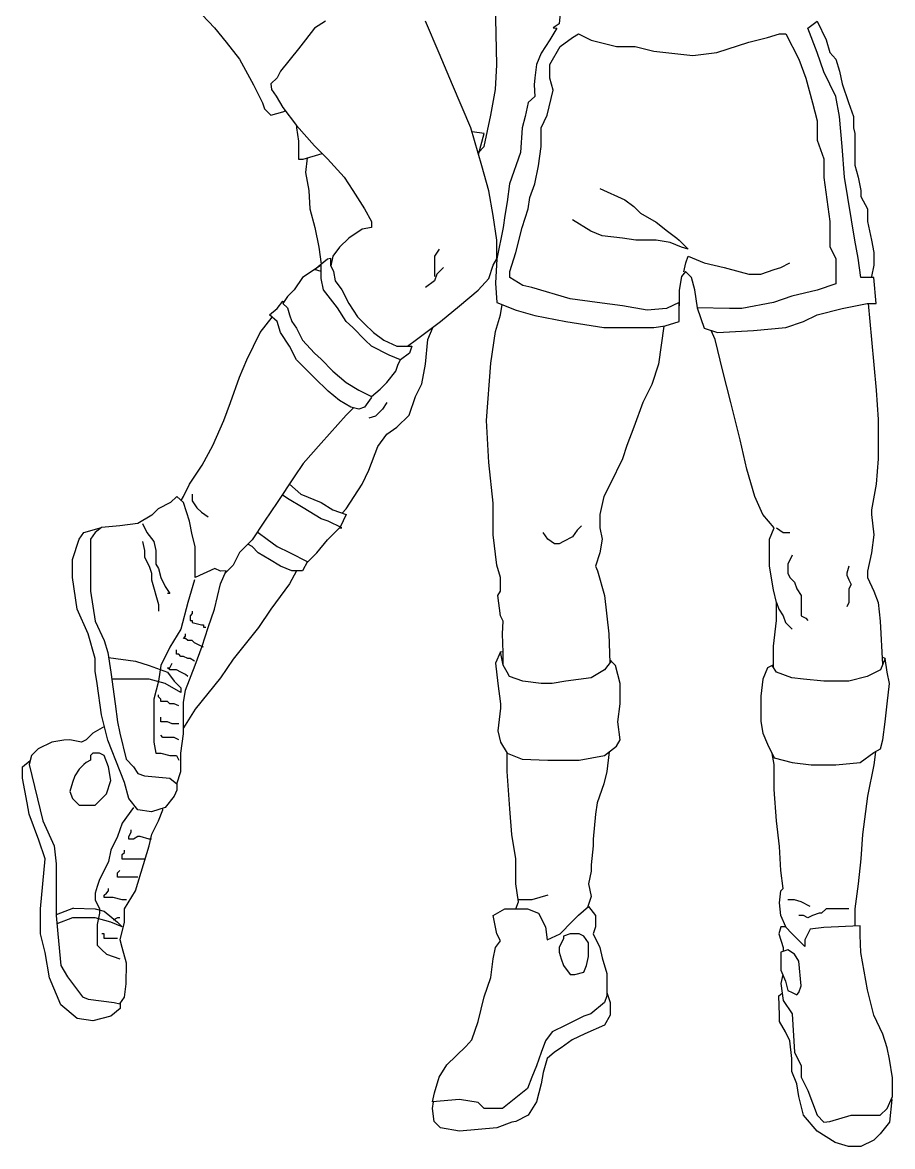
# Model space of a CAD drawing. Header units: millimetres. Extents: x -444 to 440, y -16 to 2665.
# Drawn here: x -444 to 440, y -16 to 1127 of the extents above; entities that cross this region are included whole.
import ezdxf

# ---------------------------------------------------------------- set-up
doc = ezdxf.new("R2010")
doc.units = ezdxf.units.MM
doc.layers.add('ceco.net 269', color=7, linetype='Continuous')

msp = doc.modelspace()

# ---------------------------------------------------------------- linework, layer by layer
at = {"layer": 'ceco.net 269'}
for p, q in [((38.1, 1083.6), (36.6, 1146.2)), ((103.4, 1146.2), (101.2, 1125.5)), ((-261.4, 1134.4), (-248.8, 1121.3)), ((-248.8, 1121.3), (-237, 1106.8)), ((-147.3, 1121), (-156.5, 1109.1)), ((-135.9, 1127.9), (-147.3, 1121)), ((-20.6, 1095.4), (-34.4, 1127.9)), ((98.8, 1121), (92, 1109.1)), ((101.2, 1125.5), (95.4, 1121.3)), ((95.4, 1121.3), (98.8, 1121)), ((354.1, 1121), (363.4, 1127.9)), ((363.4, 1096.2), (354.1, 1121)), ((363.4, 1127.9), (372.5, 1109.1)), ((-156.5, 1109.1), (-163.4, 1100)), ((92, 1109.1), (82.9, 1095.4)), ((102.3, 1102.2), (114.9, 1111.5)), ((114.9, 1111.5), (121, 1115.3)), ((121, 1115.3), (134, 1108.8)), ((134, 1108.8), (159.5, 1102.2)), ((294.2, 1106.8), (313, 1111.5)), ((313, 1111.5), (325.1, 1115.3)), ((325.1, 1115.3), (331.7, 1115.3)), ((331.7, 1115.3), (344.7, 1089.6)), ((372.5, 1109.1), (376.3, 1096.2)), ((-237, 1106.8), (-223.3, 1089.6)), ((-163.4, 1100), (-181.7, 1077.1)), ((92, 1083.9), (102.3, 1102.2)), ((159.5, 1102.2), (178.6, 1102.2)), ((178.6, 1102.2), (197.6, 1097.7)), ((197.6, 1097.7), (237, 1093.1)), ((261.4, 1096.2), (294.2, 1106.8)), ((-223.3, 1089.6), (-209.1, 1063.3)), ((-6.9, 1063.3), (-20.6, 1095.4)), ((82.9, 1095.4), (78.2, 1083.9)), ((237, 1093.1), (261.4, 1096.2)), ((344.7, 1089.6), (351.9, 1070.2)), ((370.2, 1076.7), (363.4, 1096.2)), ((376.3, 1096.2), (382.5, 1089.6)), ((382.5, 1089.6), (386.3, 1077.1)), ((-181.7, 1077.1), (-185.2, 1070.6)), ((36.6, 1058.7), (38.1, 1083.6)), ((78.2, 1083.9), (76.7, 1070.6)), ((92, 1070.2), (92, 1083.9)), ((382.5, 1051.5), (370.2, 1076.7)), ((386.3, 1077.1), (388.9, 1064.5)), ((-209.1, 1063.3), (-200, 1045)), ((-185.2, 1070.6), (-191.6, 1064.5)), ((-191.6, 1064.5), (-190.8, 1058.7)), ((11.5, 1019.8), (-6.9, 1063.3)), ((76.7, 1070.6), (76, 1063.3)), ((76, 1063.3), (76.7, 1051.5)), ((95.4, 1057.9), (92, 1070.2)), ((351.9, 1070.2), (358.7, 1045)), ((388.9, 1064.5), (395.4, 1045.5)), ((-190.8, 1058.7), (-186.3, 1051.9)), ((-186.3, 1051.9), (-179.4, 1040.4)), ((32, 1032.4), (36.6, 1058.7)), ((76.7, 1051.5), (69.8, 1045.5)), ((89.3, 1032.4), (95.4, 1057.9)), ((386.3, 1031.3), (382.5, 1051.5)), ((-200, 1045), (-198.1, 1038.9)), ((-179.4, 1040.4), (-165.6, 1022.1)), ((69.8, 1045.5), (66.8, 1031.3)), ((358.7, 1045), (363.4, 1026.7)), ((395.4, 1045.5), (400.3, 1031.3)), ((-198.1, 1038.9), (-191.6, 1032.4)), ((-191.6, 1032.4), (-179.4, 1035.9)), ((-179.4, 1035.9), (-176.8, 1037)), ((25.2, 1000.7), (32, 1032.4)), ((66.8, 1031.3), (63.7, 1019.8)), ((82.9, 1019.8), (89.3, 1032.4)), ((388.9, 1000.7), (386.3, 1031.3)), ((400.3, 1031.3), (400.3, 1019.8)), ((-165.6, 1022.1), (-147.3, 1001.5)), ((-165.6, 1022.1), (-165.6, 1019.8)), ((-165.6, 1019.8), (-163.4, 1006.1)), ((22.9, 980.9), (11.5, 1019.8)), ((63.7, 1019.8), (62.2, 994.6)), ((82.9, 1000.7), (82.9, 1019.8)), ((363.4, 1026.7), (363.4, 1007.2)), ((400.3, 1019.8), (401.9, 1013.8)), ((-163.4, 1006.1), (-163.4, 987.8)), ((25.2, 1013.8), (12.8, 1015.5)), ((19.5, 992.4), (25.2, 1013.8)), ((363.4, 1007.2), (370.2, 988.1)), ((401.9, 1013.8), (401.9, 1000.7)), ((-147.3, 1001.5), (-134, 988.1)), ((18.9, 994.4), (25.2, 1000.7)), ((62.2, 994.6), (50.8, 962.6)), ((80.5, 980.9), (82.9, 1000.7)), ((391.2, 969.5), (388.9, 1000.7)), ((401.9, 1000.7), (401.9, 981.7)), ((-163.4, 987.8), (-158.7, 987.8)), ((-158.7, 987.8), (-139.4, 993.5)), ((-154.6, 989), (-156.5, 974.1)), ((-134, 988.1), (-117.1, 969.5)), ((370.2, 988.1), (370.2, 969.1)), ((-156.5, 974.1), (-153, 956.1)), ((29.8, 955.7), (22.9, 980.9)), ((76.7, 962.9), (80.5, 980.9)), ((401.9, 981.7), (405, 969.5)), ((-117.1, 969.5), (-108.4, 956.1)), ((50.8, 962.6), (48.5, 944.3)), ((71.4, 948.9), (76.7, 962.9)), ((370.2, 969.1), (376.3, 924.4)), ((401.9, 905.4), (391.2, 969.5)), ((405, 969.5), (408, 956.1)), ((-153, 956.1), (-151.9, 937.4)), ((-108.4, 956.1), (-96.6, 937.4)), ((34.4, 930.6), (29.8, 955.7)), ((69.8, 937.4), (71.4, 948.9)), ((142.8, 958), (168, 946.5)), ((408, 956.1), (408, 950)), ((408, 950), (414.5, 937.4)), ((-151.9, 937.4), (-146.9, 918.3)), ((-96.6, 937.4), (-89.3, 924.4)), ((48.5, 944.3), (46.2, 930.6)), ((63.7, 918.3), (69.8, 937.4)), ((168, 946.5), (177.1, 939.7)), ((177.1, 939.7), (183.9, 932.8)), ((414.5, 937.4), (414.5, 924.4)), ((38.1, 905.4), (34.4, 930.6)), ((46.2, 930.6), (44.6, 918.3)), ((133.6, 914.5), (114.9, 926)), ((183.9, 932.8), (200, 923.7)), ((-146.9, 918.3), (-142.8, 898.4)), ((-98.8, 916.7), (-112.5, 907.6)), ((-89.3, 918.3), (-98.8, 916.7)), ((-89.3, 924.4), (-89.3, 918.3)), ((44.6, 918.3), (38.1, 886.6)), ((57.2, 892.8), (63.7, 918.3)), ((145, 909.9), (133.6, 914.5)), ((200, 923.7), (211.5, 914.5)), ((211.5, 914.5), (221, 907.6)), ((376.3, 924.4), (376.3, 899.2)), ((414.5, 924.4), (418.7, 905.4)), ((-112.5, 907.6), (-121.8, 898.4)), ((38.1, 886.6), (38.1, 905.4)), ((165.6, 907.6), (145, 909.9)), ((179.4, 905.4), (165.6, 907.6)), ((200, 905.4), (179.4, 905.4)), ((214.2, 903), (200, 905.4)), ((225.5, 898.4), (214.2, 903)), ((221, 907.6), (223.3, 905.4)), ((223.3, 905.4), (232.4, 896.2)), ((405, 887.1), (401.9, 905.4)), ((418.7, 905.4), (420.9, 892.8)), ((-142.8, 898.4), (-140.5, 881.2)), ((-121.8, 898.4), (-128.6, 889.3)), ((-20.6, 896.2), (-25.2, 889.3)), ((51.2, 873.7), (57.2, 892.8)), ((232.4, 896.2), (225.5, 898.4)), ((376.3, 899.2), (382.5, 886.6)), ((420.9, 892.8), (420.9, 880.2)), ((-140.4, 880.2), (-159.5, 867.6)), ((-147.3, 875.6), (-134, 886.6)), ((-140.4, 873.2), (-140.4, 880.2)), ((-134, 886.6), (-131, 887.1)), ((-131, 887.1), (-131, 880.2)), ((-131, 880.2), (-127.8, 873.7)), ((-128.6, 889.3), (-130.6, 879.5)), ((-25.2, 889.3), (-25.2, 877.8)), ((29.8, 866.4), (34.4, 880.2)), ((34.4, 880.2), (38.1, 886.6)), ((38.1, 886.6), (36.6, 861.9)), ((227.9, 873.2), (230.1, 882.4)), ((230.1, 882.4), (232.4, 889.3)), ((232.4, 889.3), (248.5, 882.4)), ((248.5, 882.4), (269, 877.8)), ((326.7, 877.8), (335.8, 882.4)), ((382.5, 886.6), (382.5, 861.1)), ((408, 867.6), (405, 887.1)), ((420.9, 880.2), (418.7, 868.7)), ((-140.4, 873.7), (-147.3, 875.6)), ((-140.4, 866.4), (-140.4, 873.2)), ((-127.8, 873.7), (-126.4, 864.1)), ((-25.2, 877.8), (-25.2, 868.7)), ((-22.9, 871), (-25.2, 864.1)), ((-16.1, 877.8), (-22.9, 871)), ((51.2, 867.6), (51.2, 873.7)), ((225.5, 868.7), (223.3, 854.6)), ((229.8, 873.7), (225.5, 868.7)), ((235.9, 867.6), (229.8, 873.7)), ((269, 877.8), (285.1, 873.2)), ((285.1, 873.2), (294.2, 871)), ((294.2, 871), (301.5, 871)), ((301.5, 871), (306.1, 871)), ((306.1, 871), (319.8, 875.6)), ((319.8, 875.6), (326.7, 877.8)), ((418.7, 868.7), (419, 867.6)), ((-159.5, 867.6), (-168, 854.9)), ((-138.2, 854.9), (-140.4, 866.4)), ((-126.4, 864.1), (-119.5, 854.9)), ((-25.2, 864.1), (-34.4, 857.3)), ((19.1, 854.6), (29.8, 866.4)), ((36.6, 861.9), (38.1, 842)), ((64.5, 859.5), (51.2, 867.6)), ((73.6, 857.3), (64.5, 859.5)), ((112.5, 845.8), (73.6, 857.3)), ((239.3, 854.9), (235.9, 867.6)), ((382.5, 861.1), (363.4, 854.6)), ((420.9, 867.6), (408, 867.6)), ((423.3, 841.2), (420.9, 867.6)), ((-174.8, 848.1), (-179.4, 841.2)), ((-168, 854.9), (-174.8, 848.1)), ((-124, 836.7), (-138.2, 854.9)), ((-119.5, 854.9), (-112.5, 841.2)), ((0, 838.9), (19.1, 854.6)), ((140.1, 842), (112.5, 845.8)), ((223.3, 854.6), (223.3, 838.9)), ((241.8, 836.7), (239.3, 854.9)), ((337.7, 848.5), (319.1, 842)), ((363.4, 854.6), (337.7, 848.5)), ((-193.1, 829.7), (-185.2, 835.9)), ((-185.2, 835.9), (-179.4, 843.5)), ((-179.4, 843.5), (-178.1, 843.2)), ((-179.4, 841.2), (-174.8, 836.7)), ((-174.8, 836.7), (-172.6, 829.7)), ((-114.9, 822.9), (-124, 836.7)), ((-112.5, 841.2), (-103.4, 827.5)), ((-19.1, 822.9), (0, 838.9)), ((38.1, 842), (57.7, 834.3)), ((41.6, 829.7), (43.3, 840)), ((57.7, 834.3), (76.7, 829)), ((165.6, 838.9), (140.1, 842)), ((190.8, 834.3), (165.6, 838.9)), ((210.3, 835.9), (190.8, 834.3)), ((223.3, 842), (210.3, 835.9)), ((223.3, 822.9), (223.3, 842)), ((274.4, 835.9), (241.6, 836.7)), ((241.6, 836.7), (248.5, 816)), ((287, 835.9), (274.4, 835.9)), ((319.1, 842), (287, 835.9)), ((363.4, 829.7), (388.9, 835.9)), ((388.9, 835.9), (414.1, 841.2)), ((414.1, 841.2), (423.3, 841.2)), ((415.2, 841.2), (418.7, 804.5)), ((-202.3, 811.5), (-190.3, 827.4)), ((-185.2, 822.9), (-193.1, 829.7)), ((-181.7, 811.5), (-185.2, 822.9)), ((-172.6, 829.7), (-170.2, 822.9)), ((-170.2, 822.9), (-165.6, 816)), ((-108.4, 816.8), (-114.9, 822.9)), ((-103.4, 827.5), (-96.6, 820.6)), ((-43.5, 804.5), (-19.1, 822.9)), ((36.6, 812.6), (41.6, 829.7)), ((76.7, 829), (108, 822.9)), ((108, 822.9), (146.6, 816.8)), ((209.1, 818.4), (223.3, 822.9)), ((331.7, 816.8), (349.6, 822.9)), ((349.6, 822.9), (363.4, 829.7)), ((-216.1, 784), (-202.3, 811.5)), ((-172.6, 797.7), (-181.7, 811.5)), ((-165.6, 816), (-159.5, 803.9)), ((-95.8, 803.9), (-108.4, 816.8)), ((-96.6, 820.6), (-87.4, 811.5)), ((-87.4, 811.5), (-76.7, 803.9)), ((-32, 804.5), (-26.6, 817.3)), ((32, 780.6), (36.6, 812.6)), ((146.6, 816.8), (178.6, 816.8)), ((178.6, 816.8), (197.6, 816.8)), ((197.6, 816.8), (209.1, 818.4)), ((207.6, 818.2), (202.3, 779.4)), ((248.5, 816), (262.2, 811.5)), ((259.9, 804.5), (255.8, 813.6)), ((262.2, 811.5), (298.8, 813.8)), ((298.8, 813.8), (331.7, 816.8)), ((-159.5, 803.9), (-147.3, 790.8)), ((-89.3, 797.7), (-95.8, 803.9)), ((-76.7, 803.9), (-63.7, 797.7)), ((-52.7, 797.7), (-43.5, 804.5)), ((-34.4, 779.4), (-32, 804.5)), ((267.6, 772.2), (259.9, 804.5)), ((418.7, 804.5), (423.3, 753)), ((-165.6, 784), (-172.6, 797.7)), ((-147.3, 790.8), (-140.4, 784.7)), ((-71.4, 788.6), (-89.3, 797.7)), ((-59.9, 784), (-71.4, 788.6)), ((-63.7, 797.7), (-57.7, 797.7)), ((-50.8, 790.8), (-59.9, 784)), ((-57.7, 797.7), (-48.5, 797.7)), ((-48.5, 797.7), (-50.8, 790.8)), ((-223.3, 766.1), (-216.1, 784)), ((-147.3, 765.6), (-165.6, 784)), ((-140.4, 784.7), (-128.6, 772.5)), ((-64.5, 772.5), (-62.2, 779.4)), ((-62.2, 779.4), (-59.9, 784)), ((-38.1, 759.6), (-34.4, 779.4)), ((27.4, 722.1), (32, 780.6)), ((202.3, 779.4), (195.4, 758.8)), ((-232.5, 740.5), (-223.3, 766.1)), ((-133.2, 751.9), (-147.3, 765.6)), ((-128.6, 772.5), (-114.9, 761)), ((-73.6, 761), (-64.5, 772.5)), ((275.9, 740.5), (267.6, 772.2)), ((-114.9, 761), (-102.3, 753)), ((-89.3, 746.5), (-80.5, 754.2)), ((-80.5, 754.2), (-73.6, 761)), ((-44.6, 746.5), (-38.1, 759.6)), ((195.4, 758.8), (186.3, 740.5)), ((-121.8, 742.7), (-133.2, 751.9)), ((-110.3, 735.8), (-121.8, 742.7)), ((-102.3, 753), (-89.3, 746.5)), ((-89.7, 745.1), (-96.6, 735.8)), ((-89.1, 746.7), (-89.7, 745.1)), ((-51.2, 727.5), (-44.6, 746.5)), ((423.3, 753), (425.5, 723.3)), ((-239.3, 722.1), (-232.5, 740.5)), ((-107.7, 735.2), (-114.9, 727.5)), ((-102.3, 733.9), (-110.3, 735.8)), ((-96.6, 735.8), (-102.3, 733.9)), ((-78.2, 733.6), (-85.1, 726.7)), ((-73.6, 740.5), (-78.2, 733.6)), ((186.3, 740.5), (177.1, 715.3)), ((285.1, 702.7), (275.9, 740.5)), ((-250.7, 696.9), (-239.3, 722.1)), ((-114.9, 727.5), (-140.4, 699.2)), ((-85.1, 726.7), (-92, 724.5)), ((-63.7, 715.3), (-51.2, 727.5)), ((29.8, 679.7), (27.4, 722.1)), ((425.5, 723.3), (425.5, 702.7)), ((-82.9, 695.8), (-73.6, 708.4)), ((-73.6, 708.4), (-63.7, 715.3)), ((177.1, 715.3), (170.2, 696.9)), ((-261.4, 676.7), (-250.7, 696.9)), ((-140.4, 699.2), (-158.7, 678.6)), ((170.2, 696.9), (165.6, 683.2)), ((292, 672.9), (285.1, 702.7)), ((425.5, 702.7), (425.5, 683.2)), ((-92, 671.8), (-82.9, 695.8)), ((-274.4, 657.6), (-261.4, 676.7)), ((-158.7, 678.6), (-168, 664.9)), ((34.4, 638.2), (29.8, 679.7)), ((165.6, 683.2), (153, 657.6)), ((425.5, 683.2), (423.3, 657.6)), ((-168, 664.9), (-185.2, 638.9)), ((-98.8, 657.6), (-92, 671.8)), ((300, 645), (292, 672.9)), ((-280.5, 645), (-274.4, 657.6)), ((-172.7, 657.8), (-172.6, 657.6)), ((-172.6, 657.6), (-161.1, 647.4)), ((-114.9, 632.4), (-98.8, 657.6)), ((153, 657.6), (146.6, 645)), ((423.3, 657.6), (418.7, 631.3)), ((-287, 645), (-293.5, 638.9)), ((-280.5, 638.9), (-287, 645)), ((-282.6, 640.9), (-280.5, 645)), ((-271.4, 647.4), (-271.4, 640.5)), ((-271.4, 640.5), (-266.8, 633.5)), ((-174.8, 642.8), (-180.1, 646.6)), ((-158.7, 633.5), (-174.8, 642.8)), ((-161.1, 647.4), (-140.4, 638.9)), ((146.6, 645), (142.8, 626.7)), ((308.4, 626.7), (300, 645)), ((-306.1, 632.4), (-312.5, 626)), ((-293.5, 638.9), (-306.1, 632.4)), ((-274.4, 619.8), (-280.5, 638.9)), ((-266.8, 633.5), (-262.2, 629)), ((-262.2, 629), (-255.3, 624.4)), ((-185.2, 638.9), (-198.1, 619.8)), ((-140.4, 622.2), (-158.7, 633.5)), ((-140.4, 638.9), (-128.6, 631.3)), ((-128.6, 631.3), (-121.8, 629)), ((-121.8, 629), (-114.9, 626.7)), ((-119.3, 628.2), (-114.9, 632.4)), ((34.4, 606.1), (34.4, 638.2)), ((418.7, 631.3), (418.7, 626.7)), ((-326.7, 617.6), (-345, 615.3)), ((-312.5, 626), (-326.7, 617.6)), ((-322.1, 617.6), (-317.6, 608.5)), ((-271.4, 606.1), (-274.4, 619.8)), ((-198.1, 619.8), (-210.7, 600.8)), ((-133.2, 619.8), (-140.4, 622.2)), ((-119.5, 613), (-133.2, 619.8)), ((-114.9, 626.7), (-121.1, 613.8)), ((142.8, 626.7), (142.8, 613)), ((319.8, 613), (308.4, 626.7)), ((418.7, 626.7), (420.9, 606.1)), ((-386.3, 601.5), (-381.7, 608.5)), ((-381.7, 608.5), (-363.7, 613.4)), ((-370.2, 608.5), (-374.8, 601.5)), ((-363.7, 613.4), (-370.2, 608.5)), ((-345, 615.3), (-363.7, 613.4)), ((-317.6, 608.5), (-310.6, 599.2)), ((-268.4, 594.3), (-271.4, 606.1)), ((-205.2, 609), (-204.6, 608.5)), ((-204.6, 608.5), (-195.4, 601.5)), ((-134, 600.8), (-121.8, 613)), ((-121.8, 613), (-119.5, 613)), ((38.1, 575.2), (34.4, 606.1)), ((89.7, 601.5), (85.1, 608.5)), ((119.5, 610.7), (114.9, 603.9)), ((124, 615.3), (119.5, 610.7)), ((142.8, 613), (145, 601.5)), ((315.2, 601.5), (319.8, 613)), ((322.1, 613), (329, 608.5)), ((329, 608.5), (333.6, 608.5)), ((333.6, 608.5), (335.8, 608.5)), ((420.9, 606.1), (418.7, 587.8)), ((-393.1, 580.9), (-386.3, 601.5)), ((-374.8, 601.5), (-374.8, 548.9)), ((-322.1, 599.2), (-319.8, 590)), ((-310.6, 599.2), (-308.4, 590)), ((-268.4, 575.2), (-268.4, 594.3)), ((-210.7, 600.8), (-223.3, 588.1)), ((-210.7, 594.3), (-215, 596.5)), ((-204.6, 587.8), (-210.7, 594.3)), ((-195.4, 601.5), (-185.2, 594.3)), ((-185.2, 594.3), (-172.6, 588.1)), ((-145, 587.8), (-134, 600.8)), ((96.6, 597), (89.7, 601.5)), ((101.2, 597), (96.6, 597)), ((105.7, 599.2), (101.2, 597)), ((114.9, 603.9), (105.7, 599.2)), ((145, 601.5), (142.8, 587.8)), ((315.2, 574.1), (315.2, 601.5)), ((-319.8, 590), (-319.8, 583.2)), ((-319.8, 583.2), (-315.2, 574.1)), ((-308.4, 590), (-308.4, 585.5)), ((-308.4, 585.5), (-308.4, 576.3)), ((-223.3, 588.1), (-229.8, 575.2)), ((-193.1, 580.9), (-204.6, 587.8)), ((-172.6, 588.1), (-154.1, 578.7)), ((-154.1, 578.7), (-145, 587.8)), ((142.8, 587.8), (138.2, 574.1)), ((338.2, 585.5), (333.6, 576.3)), ((418.7, 587.8), (414.5, 569.1)), ((-393.1, 562.6), (-393.1, 580.9)), ((-315.2, 574.1), (-313, 567.2)), ((-308.4, 576.3), (-305.7, 571.8)), ((-305.7, 571.8), (-303.4, 562.6)), ((-268.4, 562.6), (-268.4, 575.2)), ((-248.5, 571.8), (-268.4, 562.6)), ((-242.7, 569.1), (-248.5, 571.8)), ((-229.8, 575.2), (-238, 567.2)), ((-181.7, 574.1), (-193.1, 580.9)), ((-170.2, 569.5), (-181.7, 574.1)), ((-154.4, 578.8), (-159.3, 569.5)), ((41.6, 562.6), (38.1, 575.2)), ((138.2, 574.1), (140.4, 569.5)), ((319.1, 550), (315.2, 574.1)), ((333.6, 576.3), (333.6, 567.2)), ((395.7, 574.1), (393.5, 567.2)), ((-388.5, 530.6), (-393.1, 562.6)), ((-313, 567.2), (-313, 560.3)), ((-313, 560.3), (-305.7, 535.2)), ((-303.4, 562.6), (-298.8, 553.5)), ((-269, 560.3), (-276, 537.4)), ((-242.7, 556.1), (-237, 569.5)), ((-237, 569.5), (-242.7, 569.1)), ((-165.6, 569.5), (-172.6, 556.1)), ((-159.3, 569.5), (-170.2, 569.5)), ((41.6, 548.9), (41.6, 562.6)), ((140.4, 569.5), (147.3, 544.3)), ((333.6, 567.2), (335.8, 562.6)), ((335.8, 562.6), (340.4, 558)), ((393.5, 567.2), (393.5, 564.9)), ((393.5, 564.9), (395.7, 560.3)), ((395.7, 560.3), (398.1, 555.7)), ((414.5, 569.1), (414.5, 562.6)), ((414.5, 562.6), (420.9, 548.9)), ((-374.8, 548.9), (-370.2, 518.3)), ((-298.8, 553.5), (-294.2, 546.5)), ((-248.8, 530.6), (-242.7, 556.1)), ((-172.6, 556.1), (-191.6, 530.6)), ((38.9, 544.3), (41.6, 548.9)), ((322.1, 537.4), (319.1, 550)), ((340.4, 558), (342.8, 551.1)), ((342.8, 551.1), (347.3, 544.3)), ((398.1, 555.7), (395.7, 551.1)), ((395.7, 551.1), (395.7, 546.5)), ((420.9, 548.9), (425.5, 537.4)), ((-294.2, 546.5), (-296.6, 546.5)), ((-276, 537.4), (-282.9, 510)), ((41.6, 523.7), (38.9, 544.3)), ((147.3, 544.3), (151.9, 505.4)), ((322.1, 537.4), (324.5, 530.6)), ((322.1, 519.1), (322.1, 537.4)), ((347.3, 544.3), (347.3, 537.4)), ((347.3, 537.4), (347.3, 530.6)), ((395.7, 537.4), (393.5, 532.8)), ((395.7, 546.5), (395.7, 542)), ((395.7, 542), (395.7, 537.4)), ((425.5, 537.4), (427.4, 518.3)), ((-377.1, 505.4), (-388.5, 530.6)), ((-305.7, 535.2), (-305.7, 528.3)), ((-271.4, 526), (-273.6, 523.7)), ((-271.4, 528.3), (-271.4, 526)), ((-255.3, 511.9), (-248.8, 530.6)), ((-191.6, 530.6), (-204.2, 511.9)), ((324.5, 530.6), (329, 523.7)), ((347.3, 530.6), (347.3, 523.7)), ((-370.2, 518.3), (-361.1, 498.5)), ((-273.6, 523.7), (-273.6, 521.3)), ((-273.6, 521.3), (-273.6, 519.1)), ((-273.6, 519.1), (-271.4, 519.1)), ((-271.4, 519.1), (-271.4, 516.8)), ((-271.4, 516.8), (-262.2, 514.5)), ((-262.2, 514.5), (-259.9, 514.5)), ((-259.9, 514.5), (-259.9, 512.2)), ((44.6, 518.3), (41.6, 523.7)), ((43.9, 505.4), (44.6, 518.3)), ((319.1, 492.8), (322.1, 519.1)), ((329, 523.7), (331.3, 516.8)), ((331.3, 516.8), (333.6, 514.5)), ((333.6, 514.5), (338.2, 510)), ((347.3, 523.7), (351.9, 521.3)), ((351.9, 521.3), (354.1, 519.1)), ((427.4, 518.3), (430, 474.2)), ((-370.2, 480.2), (-377.1, 505.4)), ((-282.9, 510), (-294.2, 491.7)), ((-280.5, 500.8), (-278.2, 503)), ((-278.2, 503), (-278.2, 505.4)), ((-261.4, 492.8), (-255.3, 511.9)), ((-259.9, 512.2), (-257.7, 512.2)), ((-204.2, 511.9), (-229.8, 479.7)), ((44.6, 486.3), (43.9, 505.4)), ((151.9, 505.4), (152.8, 476)), ((-361.1, 498.5), (-357.3, 486.3)), ((-294.2, 491.7), (-303.4, 473.3)), ((-278.2, 500.8), (-280.5, 500.8)), ((-276, 498.5), (-278.2, 500.8)), ((-273.6, 498.5), (-276, 498.5)), ((-271.4, 498.5), (-273.6, 498.5)), ((-269, 496.2), (-271.4, 498.5)), ((-264.5, 493.9), (-269, 496.2)), ((-268.4, 473.7), (-261.4, 492.8)), ((-259.9, 491.7), (-264.5, 493.9)), ((319.1, 473.7), (319.1, 492.8)), ((-370.2, 467.6), (-370.2, 480.2)), ((-357.3, 486.3), (-354.1, 466.5)), ((-356.5, 481.3), (-329, 477.8)), ((-287.4, 484.8), (-287.4, 489.3)), ((-285.1, 484.8), (-287.4, 484.8)), ((-282.9, 482.4), (-285.1, 484.8)), ((-280.5, 482.4), (-282.9, 482.4)), ((-276, 480.2), (-280.5, 482.4)), ((-273.6, 480.2), (-276, 480.2)), ((-269, 477.8), (-273.6, 480.2)), ((41.6, 487), (36.6, 475.6)), ((41.6, 487), (44.6, 487.4)), ((44.6, 473.7), (41.6, 487)), ((44.6, 473.7), (44.6, 486.3)), ((432.4, 480.2), (427.9, 468.7)), ((432.4, 480.2), (429.6, 481.7)), ((434.7, 466.5), (432.4, 480.2)), ((-329, 477.8), (-315.2, 473.3)), ((-315.2, 473.3), (-296.6, 466.5)), ((-303.4, 473.3), (-305.7, 457.3)), ((-296.6, 471), (-294.2, 471)), ((-294.2, 468.7), (-296.6, 471)), ((-294.2, 471), (-292, 475.6)), ((-292, 468.7), (-294.2, 468.7)), ((-287.4, 468.7), (-292, 468.7)), ((-282.9, 466.5), (-287.4, 468.7)), ((-278.2, 448.1), (-268.4, 473.7)), ((-229.8, 479.7), (-242.7, 460.7)), ((36.6, 475.6), (38.9, 455)), ((48.5, 466.5), (44.6, 473.7)), ((147.3, 468.7), (134, 460.7)), ((154.1, 477.8), (147.3, 468.7)), ((154.1, 477.8), (152.7, 478.6)), ((158.7, 473.3), (154.1, 477.8)), ((163.4, 455), (158.7, 473.3)), ((313, 471), (308.4, 459.5)), ((317.6, 473.3), (313, 471)), ((317.6, 473.3), (319.1, 473.9)), ((322.1, 466.5), (317.6, 473.3)), ((319.1, 470.9), (319.1, 473.7)), ((427.9, 468.7), (414.1, 461.9)), ((-368, 455), (-370.2, 467.6)), ((-354.1, 466.5), (-349.6, 434.3)), ((-315.2, 459.5), (-353.2, 459.5)), ((-338.2, 459.5), (-340.4, 459.5)), ((-298.8, 455), (-315.2, 459.5)), ((-305.7, 457.3), (-310.6, 438.9)), ((-296.6, 466.5), (-289.7, 457.3)), ((-289.7, 457.3), (-282.9, 450.4)), ((-278.2, 464.1), (-282.9, 466.5)), ((-276, 461.9), (-278.2, 464.1)), ((-242.7, 460.7), (-268.4, 429)), ((50.8, 461.9), (48.5, 466.5)), ((64.5, 457.3), (50.8, 461.9)), ((82.9, 455), (64.5, 457.3)), ((108, 457.3), (94.3, 455)), ((134, 460.7), (108, 457.3)), ((308.4, 459.5), (306.1, 442)), ((337.7, 460.7), (322.1, 466.5)), ((349.6, 459.5), (337.7, 460.7)), ((370.2, 457.3), (349.6, 459.5)), ((395.7, 457.3), (370.2, 457.3)), ((414.1, 461.9), (395.7, 457.3)), ((437, 455), (434.7, 466.5)), ((-363.7, 423), (-368, 455)), ((-282.9, 445.8), (-298.8, 455)), ((-282.9, 450.4), (-282.9, 445.8)), ((-280.5, 435.6), (-278.2, 448.1)), ((38.9, 455), (41.6, 434.3)), ((94.3, 455), (82.9, 455)), ((163.4, 434.3), (163.4, 455)), ((434.7, 434.3), (437, 455)), ((-349.6, 434.3), (-347.3, 416)), ((-310.6, 438.9), (-310.6, 413.8)), ((-305.7, 441.3), (-305.7, 443.5)), ((-303.4, 438.9), (-305.7, 441.3)), ((-303.4, 436.7), (-303.4, 438.9)), ((-301.2, 436.7), (-303.4, 436.7)), ((-298.8, 436.7), (-301.2, 436.7)), ((-296.6, 436.7), (-298.8, 436.7)), ((-294.2, 434.3), (-296.6, 436.7)), ((-289.7, 434.3), (-294.2, 434.3)), ((-285.1, 432.1), (-289.7, 434.3)), ((-280.5, 416.4), (-280.5, 435.6)), ((41.6, 434.3), (41.6, 429.8)), ((161.1, 416), (163.4, 434.3)), ((306.1, 442), (306.1, 429)), ((432.4, 416), (434.7, 434.3)), ((-357.3, 397.3), (-363.7, 423)), ((-268.4, 429), (-280.5, 409.9)), ((41.6, 429.8), (38.9, 406.9)), ((306.1, 429), (306.1, 416.4)), ((-347.3, 416), (-345, 404.6)), ((-310.6, 413.8), (-310.6, 395.4)), ((-303.4, 418.4), (-303.4, 420.6)), ((-303.4, 416), (-303.4, 418.4)), ((-301.2, 416), (-303.4, 416)), ((-296.6, 416), (-301.2, 416)), ((-292, 413.8), (-296.6, 416)), ((-285.1, 413.8), (-292, 413.8)), ((-280.5, 403.9), (-280.5, 416.4)), ((163.4, 397.8), (161.1, 416)), ((306.1, 416.4), (308.4, 404.6)), ((430.1, 397.8), (432.4, 416)), ((-372.5, 404.6), (-379.3, 397.8)), ((-360.7, 411.1), (-372.5, 404.6)), ((-345, 404.6), (-338.5, 378.2)), ((-301.2, 400), (-303.4, 402.3)), ((-298.8, 400), (-301.2, 400)), ((-296.6, 400), (-298.8, 400)), ((-292, 400), (-296.6, 400)), ((-289.7, 400), (-292, 400)), ((-285.1, 397.8), (-289.7, 400)), ((-282.9, 384), (-280.5, 403.9)), ((38.9, 406.9), (41.6, 395.4)), ((308.4, 404.6), (313, 393.2)), ((-427.9, 388.6), (-434.7, 381.7)), ((-414.1, 395.4), (-427.9, 388.6)), ((-401.9, 397.3), (-414.1, 395.4)), ((-395.7, 397.8), (-401.9, 397.3)), ((-383.9, 395.4), (-395.7, 397.8)), ((-379.3, 397.8), (-383.9, 395.4)), ((-344.7, 365.6), (-357.3, 397.3)), ((-310.6, 395.4), (-308.4, 384)), ((41.6, 395.4), (48.5, 384)), ((147.3, 381.7), (159.5, 391.3)), ((159.5, 391.3), (163.4, 397.8)), ((313, 393.2), (319.8, 379.5)), ((420.9, 384.7), (427.9, 388.6)), ((427.9, 388.6), (430.1, 397.8)), ((-434.7, 381.7), (-437, 372.5)), ((-374.8, 377.1), (-379.3, 374.8)), ((-372.5, 384), (-374.8, 381.7)), ((-374.8, 381.7), (-374.8, 377.1)), ((-365.6, 384), (-372.5, 384)), ((-361.1, 381.7), (-365.6, 384)), ((-356.5, 370.2), (-361.1, 381.7)), ((-338.5, 378.2), (-331.3, 370.2)), ((-308.4, 384), (-303.4, 384)), ((-303.4, 384), (-294.2, 381.7)), ((-294.2, 381.7), (-287.4, 381.7)), ((-287.4, 381.7), (-285.1, 377.1)), ((-282.9, 365.6), (-282.9, 384)), ((48.5, 365.6), (48.5, 384)), ((48.5, 384), (63.7, 378.2)), ((63.7, 378.2), (89.7, 377.1)), ((89.7, 377.1), (121.8, 377.1)), ((121.8, 377.1), (147.3, 381.7)), ((152, 385.4), (149.6, 365.6)), ((319.8, 372.5), (317.6, 383.9)), ((319.8, 379.5), (338.2, 374.8)), ((407.2, 374.8), (420.9, 384.7)), ((422.6, 385.6), (420.9, 372.2)), ((-443.9, 370.2), (-436, 376.6)), ((-443.9, 358.8), (-443.9, 370.2)), ((-437, 372.5), (-423.3, 315.3)), ((-386.3, 368), (-390.8, 361.1)), ((-381.7, 372.5), (-386.3, 368)), ((-379.3, 374.8), (-381.7, 372.5)), ((-354.1, 356.5), (-356.5, 370.2)), ((-340.4, 354.3), (-344.7, 365.6)), ((-331.3, 370.2), (-326.7, 363.4)), ((-287, 353), (-282.9, 365.6)), ((51.2, 327.5), (48.5, 365.6)), ((149.6, 365.6), (146.6, 353)), ((319.8, 347.3), (319.8, 372.5)), ((338.2, 374.8), (357.3, 372.2)), ((357.3, 372.2), (363.4, 372.2)), ((363.4, 372.2), (382.5, 372.2)), ((382.5, 372.2), (407.2, 374.8)), ((420.9, 372.2), (414.5, 340.5)), ((-439.2, 333.6), (-443.9, 358.8)), ((-393.1, 354.3), (-395.7, 345.1)), ((-390.8, 361.1), (-393.1, 354.3)), ((-358.7, 342.8), (-354.1, 356.5)), ((-335.8, 338.2), (-340.4, 354.3)), ((-326.7, 363.4), (-319.8, 361.1)), ((-319.8, 361.1), (-294.2, 358.8)), ((-294.2, 358.8), (-287, 353)), ((-395.7, 345.1), (-393.1, 338.2)), ((-370.2, 331.3), (-358.7, 342.8)), ((-287, 346.6), (-289.7, 340.5)), ((-287, 353), (-287, 346.6)), ((146.6, 353), (140.1, 333.6)), ((322.1, 315.3), (319.8, 347.3)), ((-437, 322.1), (-439.2, 333.6)), ((-393.1, 338.2), (-390.8, 335.8)), ((-390.8, 335.8), (-386.3, 331.3)), ((-326.7, 326.7), (-335.8, 338.2)), ((-289.7, 340.5), (-298.8, 329)), ((140.1, 333.6), (138.2, 322.1)), ((414.5, 340.5), (409.6, 301.6)), ((-427.4, 295.8), (-437, 322.1)), ((-386.3, 331.3), (-381.7, 331.3)), ((-381.7, 331.3), (-379.3, 331.3)), ((-379.3, 331.3), (-370.2, 331.3)), ((-331.3, 329), (-342.8, 313)), ((-313, 324.5), (-326.7, 326.7)), ((-298.8, 329), (-313, 324.5)), ((-305.7, 315.3), (-301.2, 326.7)), ((-301.2, 326.7), (-301.7, 328.1)), ((53.1, 301.6), (51.2, 327.5)), ((138.2, 322.1), (135.9, 296.9)), ((-423.3, 315.3), (-411.8, 290.1)), ((-342.8, 313), (-347.3, 299.3)), ((-312.5, 301.9), (-305.7, 315.3)), ((325.1, 289.3), (322.1, 315.3)), ((-347.3, 299.3), (-354.1, 285.5)), ((-335.8, 299.3), (-333.6, 303.8)), ((-335.8, 296.9), (-335.8, 299.3)), ((-333.6, 303.8), (-333.6, 306.2)), ((-326.7, 299.3), (-331.3, 296.9)), ((-324.5, 299.3), (-326.7, 299.3)), ((-315.2, 296.9), (-324.5, 299.3)), ((-315.2, 290.1), (-312.5, 301.9)), ((57.2, 276.7), (53.1, 301.6)), ((409.6, 301.6), (408, 276.7)), ((-421, 276.7), (-427.4, 295.8)), ((-411.8, 290.1), (-409.6, 271.8)), ((-333.6, 296.9), (-335.8, 296.9)), ((-331.3, 296.9), (-333.6, 296.9)), ((-329, 244.3), (-315.2, 290.1)), ((-313, 296.9), (-315.2, 296.9)), ((135.9, 290.1), (134, 270.6)), ((135.9, 296.9), (135.9, 290.1)), ((326.7, 264.9), (325.1, 289.3)), ((-423.3, 251.2), (-421, 276.7)), ((-354.1, 285.5), (-356.5, 274.1)), ((-342.8, 281), (-340.4, 283.2)), ((-342.8, 278.6), (-342.8, 281)), ((-342.8, 276.4), (-342.8, 278.6)), ((-338.2, 276.4), (-342.8, 276.4)), ((-340.4, 283.2), (-340.4, 285.5)), ((-335.8, 276.4), (-338.2, 276.4)), ((-333.6, 276.4), (-335.8, 276.4)), ((-331.3, 276.4), (-333.6, 276.4)), ((-329, 276.4), (-331.3, 276.4)), ((-324.5, 276.4), (-329, 276.4)), ((-319.8, 276.4), (-324.5, 276.4)), ((57.2, 251.2), (57.2, 276.7)), ((408, 276.7), (405, 251.2)), ((-409.6, 271.8), (-409.6, 244.3)), ((-361.1, 264.9), (-365.6, 255.8)), ((-356.5, 274.1), (-361.1, 264.9)), ((-347.3, 262.6), (-345, 264.9)), ((134, 264.1), (131.3, 251.2)), ((134, 270.6), (134, 264.1)), ((329, 246.6), (326.7, 264.9)), ((-365.6, 255.8), (-368, 248.8)), ((-347.3, 260.3), (-347.3, 262.6)), ((-347.3, 258), (-347.3, 260.3)), ((-345, 258), (-347.3, 258)), ((-333.6, 258), (-345, 258)), ((-331.3, 258), (-333.6, 258)), ((-326.7, 258), (-331.3, 258)), ((-425.5, 226), (-423.3, 251.2)), ((-409.6, 244.3), (-409.6, 219.1)), ((-368, 248.8), (-370.2, 242)), ((-370.2, 242), (-370.2, 235.1)), ((-361.1, 239.7), (-358.7, 242)), ((-358.7, 242), (-356.5, 244.3)), ((-356.5, 244.3), (-356.5, 246.6)), ((-340.4, 226), (-329, 244.3)), ((59.9, 232.9), (57.2, 251.2)), ((131.3, 251.2), (134, 238.6)), ((325.1, 232.1), (326.7, 244.3)), ((326.7, 244.3), (329, 246.6)), ((405, 251.2), (401.9, 226)), ((-370.2, 235.1), (-365.6, 226)), ((-361.1, 237.5), (-361.1, 239.7)), ((-354.1, 237.5), (-361.1, 237.5)), ((-351.9, 237.5), (-354.1, 237.5)), ((-342.8, 235.1), (-351.9, 237.5)), ((-338.2, 235.1), (-342.8, 235.1)), ((57.2, 226), (59.9, 232.9)), ((73.6, 235.1), (59.9, 235.1)), ((89.7, 239.7), (73.6, 235.1)), ((134, 238.6), (130.1, 227.3)), ((326.7, 219.1), (325.1, 232.1)), ((340.4, 235.1), (333.6, 235.1)), ((347.3, 232.9), (340.4, 235.1)), ((356.5, 228.3), (347.3, 232.9)), ((-425.5, 200.4), (-425.5, 226)), ((-392.2, 226.5), (-409.6, 219.8)), ((-409.6, 219.1), (-408, 200.4)), ((-392.2, 226.5), (-370.2, 226)), ((-370.2, 226), (-361.1, 223.6)), ((-365.6, 221.4), (-368, 209.9)), ((-365.6, 226), (-365.6, 221.4)), ((-361.1, 223.6), (-347.3, 212.3)), ((-340.4, 212.3), (-340.4, 226)), ((34.4, 219.1), (46.2, 226)), ((38.1, 200.4), (34.4, 219.1)), ((46.2, 226), (69, 226)), ((69, 226), (80.5, 221.4)), ((80.5, 221.4), (87.4, 207.7)), ((114.5, 213), (121, 219.5)), ((121, 219.5), (131.3, 228.3)), ((131.3, 228.3), (138.2, 219.1)), ((138.2, 219.1), (138.2, 207.7)), ((331.5, 207.5), (326.7, 219.1)), ((349.6, 219.1), (345, 219.1)), ((354.1, 216.8), (349.6, 219.1)), ((358.7, 219.1), (354.1, 216.8)), ((365.6, 221.4), (358.7, 219.1)), ((368, 221.4), (365.6, 221.4)), ((372.5, 226), (368, 221.4)), ((377.1, 226), (372.5, 226)), ((395.7, 226), (377.1, 226)), ((401.9, 226), (401.9, 208.5)), ((-393.1, 216.8), (-408.9, 210.8)), ((-383.9, 216.8), (-393.1, 216.8)), ((-370.2, 216.8), (-383.9, 216.8)), ((-354.1, 212.3), (-370.2, 216.8)), ((-368, 209.9), (-368, 200.4)), ((-342.8, 207.7), (-354.1, 212.3)), ((-347.3, 216.8), (-351.9, 214.5)), ((-345, 216.8), (-347.3, 216.8)), ((-347.3, 212.3), (-342.8, 207.7)), ((-344.7, 194.3), (-340.4, 212.3)), ((87.4, 207.7), (89.3, 194.3)), ((102.3, 200.4), (114.5, 213)), ((138.2, 207.7), (135.9, 200.4)), ((326.7, 207.7), (324.5, 200.4)), ((331.3, 207.7), (326.7, 207.7)), ((338.2, 200.4), (331.3, 207.7)), ((370.2, 206.9), (356.5, 205.3)), ((407.2, 208.8), (370.2, 206.9)), ((407.2, 199.2), (407.2, 208.8)), ((-421, 181.4), (-425.5, 200.4)), ((-408, 200.4), (-405, 168.3)), ((-368, 200.4), (-368, 193.5)), ((-361.1, 200.4), (-363.4, 200.4)), ((-361.1, 198.1), (-361.1, 200.4)), ((-361.1, 195.9), (-361.1, 198.1)), ((-358.7, 195.9), (-361.1, 195.9)), ((-354.1, 195.9), (-358.7, 195.9)), ((-349.6, 195.9), (-354.1, 195.9)), ((-347.3, 195.9), (-349.6, 195.9)), ((-342.8, 186.7), (-344.7, 194.3)), ((41.6, 193.5), (38.1, 200.4)), ((89.3, 194.3), (102.3, 200.4)), ((105.7, 195.9), (101.2, 186.7)), ((112.5, 200.4), (105.7, 198.1)), ((105.7, 198.1), (105.7, 195.9)), ((121.8, 200.4), (112.5, 200.4)), ((126.4, 198.1), (121.8, 200.4)), ((131.3, 191.3), (126.4, 198.1)), ((135.9, 200.4), (142.8, 186.7)), ((324.5, 200.4), (329, 186.7)), ((350.8, 187.8), (338.2, 200.4)), ((356.5, 205.3), (350.8, 194.3)), ((350.8, 194.3), (350.8, 187.8)), ((408, 181.4), (407.2, 199.2)), ((-368, 193.5), (-368, 188.9)), ((-368, 188.9), (-363.4, 184.4)), ((-363.4, 184.4), (-358.7, 179.8)), ((-338.2, 170.7), (-342.8, 186.7)), ((34.4, 175.2), (36.6, 186.7)), ((36.6, 186.7), (41.6, 193.5)), ((101.2, 186.7), (101.2, 182)), ((131.3, 177.5), (131.3, 191.3)), ((142.8, 186.7), (145, 176.3)), ((333.6, 184.4), (326.7, 182)), ((329, 186.7), (329, 182.8)), ((340.4, 179.8), (333.6, 184.4)), ((-416.4, 155.7), (-421, 181.4)), ((-358.7, 179.8), (-345, 175.2)), ((32, 156.2), (34.4, 175.2)), ((101.2, 182), (103.4, 175.2)), ((103.4, 175.2), (105.7, 168.3)), ((129, 168.3), (131.3, 177.5)), ((145, 176.3), (149.6, 160.3)), ((326.7, 182), (326.7, 177.5)), ((326.7, 177.5), (326.7, 163.7)), ((345, 172.9), (340.4, 179.8)), ((347.3, 147.8), (345, 172.9)), ((414.5, 143.6), (408, 181.4)), ((-405, 168.3), (-398.1, 156.9)), ((-338.5, 149.7), (-338.2, 170.7)), ((105.7, 168.3), (112.5, 159.2)), ((117.1, 159.2), (126.4, 161.5)), ((126.4, 161.5), (129, 168.3)), ((149.6, 160.3), (149.6, 148.9)), ((326.7, 163.7), (331.3, 152.4)), ((-405, 128.3), (-416.4, 155.7)), ((-398.1, 156.9), (-382.8, 136.6)), ((-340.4, 136.3), (-338.5, 149.7)), ((25.2, 136.6), (32, 156.2)), ((112.5, 159.2), (117.1, 159.2)), ((149.6, 148.9), (149.6, 137.4)), ((328.6, 159.1), (326.7, 150)), ((326.7, 150), (329, 132.8)), ((331.3, 152.4), (333.6, 143.1)), ((149.6, 137.4), (147.3, 130.6)), ((149.6, 140.8), (153, 130.6)), ((324.5, 137.4), (328, 140.4)), ((325.1, 118), (324.5, 137.4)), ((333.6, 143.1), (338.2, 140.9)), ((338.2, 140.9), (342.8, 138.5)), ((342.8, 138.5), (345, 140.9)), ((345, 140.9), (347.3, 147.8)), ((420.9, 118), (414.5, 143.6)), ((-388.5, 114.6), (-405, 128.3)), ((-382.8, 136.6), (-377.1, 134)), ((-377.1, 134), (-350.8, 130.6)), ((-350.8, 130.6), (-345, 129.4)), ((-345, 129.4), (-340.4, 136.3)), ((-344.7, 129.9), (-344.7, 124.5)), ((19.1, 111.4), (25.2, 136.6)), ((147.3, 130.6), (133.6, 119.1)), ((153, 130.6), (153, 118)), ((329, 132.8), (338.2, 119.1)), ((-372.5, 112.2), (-388.5, 114.6)), ((-354.1, 116.8), (-372.5, 112.2)), ((-344.7, 124.5), (-354.1, 116.8)), ((126.4, 116.8), (108, 107.6)), ((133.6, 119.1), (126.4, 116.8)), ((153, 118), (147.3, 107.6)), ((325.1, 111.4), (325.1, 118)), ((338.2, 119.1), (340.4, 80.2)), ((430.1, 98.5), (420.9, 118)), ((12.6, 92.8), (19.1, 111.4)), ((108, 107.6), (94.3, 100.8)), ((147.3, 107.6), (127.5, 98.9)), ((331.3, 100.8), (325.1, 111.4)), ((6.5, 85.9), (12.6, 92.8)), ((87.4, 91.7), (82.9, 79.8)), ((94.3, 100.8), (87.4, 91.7)), ((114.5, 92.8), (103.4, 84.8)), ((127.5, 98.9), (114.5, 92.8)), ((335.8, 91.7), (331.3, 100.8)), ((337.7, 73.7), (335.8, 91.7)), ((434.7, 84.8), (430.1, 98.5)), ((-12.9, 67.3), (6.5, 85.9)), ((96.6, 80.2), (89.3, 73.7)), ((103.4, 84.8), (96.6, 80.2)), ((340.4, 80.2), (347.3, 66.5)), ((437, 73.3), (434.7, 84.8)), ((82.9, 79.8), (78.2, 66.5)), ((89.3, 73.7), (85.1, 59.6)), ((337.7, 60.7), (337.7, 73.7)), ((440, 54.2), (437, 73.3)), ((-20.6, 55), (-12.9, 67.3)), ((78.2, 66.5), (73.6, 55)), ((85.1, 59.6), (82.9, 48.1)), ((342.8, 48.1), (337.7, 60.7)), ((347.3, 66.5), (347.3, 55)), ((-25.2, 38.9), (-20.6, 55)), ((73.6, 55), (69, 43.5)), ((82.9, 48.1), (78.2, 29.8)), ((344.7, 35.1), (342.8, 48.1)), ((347.3, 55), (354.1, 41.3)), ((440, 35.1), (440, 54.2)), ((-27.4, 29.8), (-25.2, 38.9)), ((69, 43.5), (43.9, 23)), ((349.6, 16.1), (344.7, 35.1)), ((354.1, 41.3), (363.4, 16.4)), ((434.7, 23), (440, 35.1)), ((0, 32.1), (-27.4, 29.8)), ((-27.4, 23), (-26.4, 29.9)), ((-25.5, 9.9), (-27.4, 23)), ((19.1, 29), (0, 32.1)), ((25.2, 23), (19.1, 29)), ((43.9, 23), (25.2, 23)), ((78.2, 29.8), (69.8, 16.4)), ((427.4, 16.4), (434.7, 23)), ((439.2, 32.1), (437, 9.1)), ((439, 32.8), (439.2, 32.1)), ((69.8, 16.4), (57.2, 9.9)), ((363.4, 0), (349.6, 16.1)), ((363.4, 16.4), (370.2, 9.1)), ((376.3, 9.9), (398.1, 16.1)), ((398.1, 16.1), (409.6, 16.1)), ((409.6, 16.1), (427.4, 16.4)), ((-19.1, 3.5), (-25.5, 9.9)), ((0, 0), (-19.1, 3.5)), ((38.1, 3.5), (0, 0)), ((53.1, 9.1), (38.1, 3.5)), ((57.2, 9.9), (53.1, 9.1)), ((381.7, -11.4), (363.4, 0)), ((370.2, 9.1), (376.3, 9.9)), ((437, 9.1), (427.4, -2.7)), ((395.4, -15.6), (381.7, -11.4)), ((420.9, -9.1), (408, -15.6)), ((427.4, -2.7), (420.9, -9.1)), ((408, -15.6), (395.4, -15.6))]:
    msp.add_line(p, q, dxfattribs=at)

doc.saveas('drawing.dxf')
